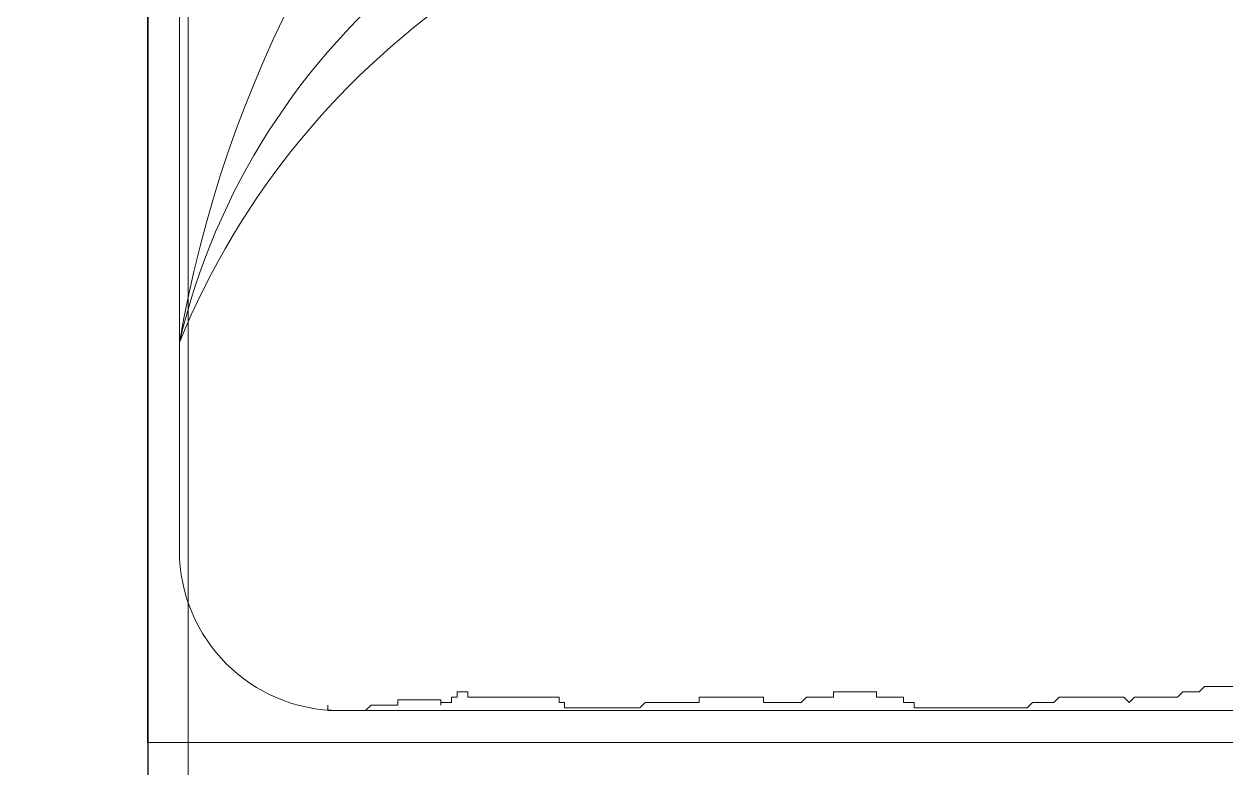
# Model space of a CAD drawing. Extents: x 775040 to 808375, y 4159409 to 4163651.
# Drawn here: x 784959.9 to 785035, y 4162394.3 to 4162440.8 of the extents above; entities that cross this region are included whole.
import ezdxf

# ---------------------------------------------------------------- set-up
doc = ezdxf.new("R2010")
doc.units = 0
doc.header["$MEASUREMENT"] = 0
for name, color, linetype, lineweight in [('Z_ duvar', 7, 'Continuous', 30), ('Z_sıva', 241, 'Continuous', 5), ('Z_tefriş', 73, 'Continuous', 5)]:
    doc.layers.add(name, color=color, linetype=linetype, lineweight=lineweight)

# ---------------------------------------------------------------- blocks, each defined once
blk = doc.blocks.new('YATAK 2')
at = {"layer": 'Z_tefriş'}
for p, q in [((-8553.915, 17107.345), (-8643.915, 17107.345)), ((-8553.915, 16917.345), (-8553.915, 17107.345)), ((-8631.915, 17105.345), (-8565.915, 17105.345)), ((-8556.248, 17096.061), (-8555.912, 17096.061)), ((-8555.912, 17096.061), (-8555.912, 17093.709)), ((-8555.915, 17095.345), (-8555.915, 16929.345)), ((-8555.912, 17093.709), (-8556.248, 17093.373)), ((-8556.248, 17093.373), (-8556.248, 17091.693)), ((-8556.584, 17091.693), (-8556.584, 17089.004)), ((-8556.248, 17091.693), (-8556.584, 17091.693)), ((-8556.584, 17089.004), (-8556.248, 17089.004)), ((-8556.416, 17089.004), (-8556.416, 17088.332)), ((-8556.753, 17087.996), (-8557.089, 17087.996)), ((-8557.089, 17087.996), (-8557.089, 17087.324)), ((-8556.416, 17088.332), (-8556.753, 17088.332)), ((-8556.753, 17088.332), (-8556.753, 17087.996)), ((-8557.089, 17087.324), (-8556.753, 17087.324)), ((-8556.753, 17087.324), (-8556.753, 17081.611)), ((-8556.753, 17081.611), (-8556.416, 17081.611)), ((-8556.416, 17081.611), (-8556.416, 17081.275)), ((-8556.416, 17081.275), (-8556.08, 17081.275)), ((-8556.08, 17081.275), (-8556.08, 17076.57)), ((-8556.08, 17076.57), (-8556.416, 17076.234)), ((-8556.416, 17076.234), (-8556.416, 17072.874)), ((-8556.416, 17072.874), (-8556.753, 17072.874)), ((-8556.753, 17072.874), (-8556.753, 17068.841)), ((-8556.753, 17068.841), (-8556.416, 17068.841)), ((-8556.416, 17068.841), (-8556.416, 17066.489)), ((-8556.416, 17066.489), (-8556.753, 17066.153)), ((-8556.753, 17066.153), (-8556.753, 17064.473)), ((-8556.753, 17064.473), (-8557.089, 17064.473)), ((-8557.089, 17064.473), (-8557.089, 17061.784)), ((-8557.089, 17061.784), (-8556.753, 17061.784)), ((-8556.753, 17061.784), (-8556.753, 17060.104)), ((-8556.753, 17060.104), (-8556.416, 17060.104)), ((-8556.416, 17060.104), (-8556.416, 17059.432)), ((-8556.416, 17059.432), (-8556.08, 17059.432)), ((-8556.08, 17059.432), (-8556.08, 17052.375)), ((-8556.08, 17052.375), (-8556.416, 17052.039)), ((-8556.416, 17052.039), (-8556.416, 17050.694)), ((-8556.416, 17050.694), (-8556.753, 17050.358)), ((-8556.753, 17050.358), (-8556.753, 17046.326)), ((-8556.753, 17046.326), (-8556.416, 17045.99)), ((-8556.416, 17045.99), (-8556.753, 17045.654)), ((-8556.753, 17045.654), (-8556.753, 17042.965)), ((-8556.753, 17042.965), (-8557.089, 17042.629)), ((-8557.089, 17042.629), (-8557.089, 17041.621)), ((-8557.089, 17041.621), (-8557.425, 17041.285)), ((-8557.425, 17041.285), (-8557.425, 17038.26))]:
    blk.add_line(p, q, dxfattribs=at)
for centre, radius, start, end in [((-8565.816, 17029.467), 77, 99.79451, 171.22544), ((-8569.089, 17063.657), 42.83, 103.2633, 179.35675), ((-8560.336, 17059.804), 49.185, 112.19421, 180.31984), ((-8565.915, 17095.345), 10, 0, 90)]:
    blk.add_arc(centre, radius, start, end, dxfattribs=at)

msp = doc.modelspace()

# ---------------------------------------------------------------- linework, layer by layer
at = {"layer": 'Z_ duvar', "linetype": 'Continuous'}
msp.add_line((784967.643, 4162313.755), (784967.643, 4162528.755), dxfattribs=at)
at = {"layer": 'Z_sıva', "linetype": 'Continuous'}
msp.add_lwpolyline([(784885.143, 4162151.255), (784885.143, 4162166.255), (784895.143, 4162166.255), (784895.143, 4162311.255), (784845.143, 4162311.255), (784845.143, 4162326.255), (784897.643, 4162326.255), (784955.143, 4162326.255), (784955.143, 4162338.755), (784955.143, 4162586.255), (784945.143, 4162586.255), (784945.143, 4162616.255), (784985.143, 4162616.255), (784985.143, 4162556.255), (785045.143, 4162556.255), (785045.143, 4162526.255), (784970.143, 4162526.255), (784970.143, 4162311.255), (784910.143, 4162311.255), (784910.143, 4162166.255), (785185.143, 4162166.255), (785185.143, 4162151.255)], close=True, dxfattribs=at)

# ---------------------------------------------------------------- block references
at = {"layer": 'Z_tefriş', "xscale": -1, "rotation": 90}
msp.add_blockref('YATAK 2', (802074.949, 4153842.02), dxfattribs=at)

doc.saveas('drawing.dxf')
